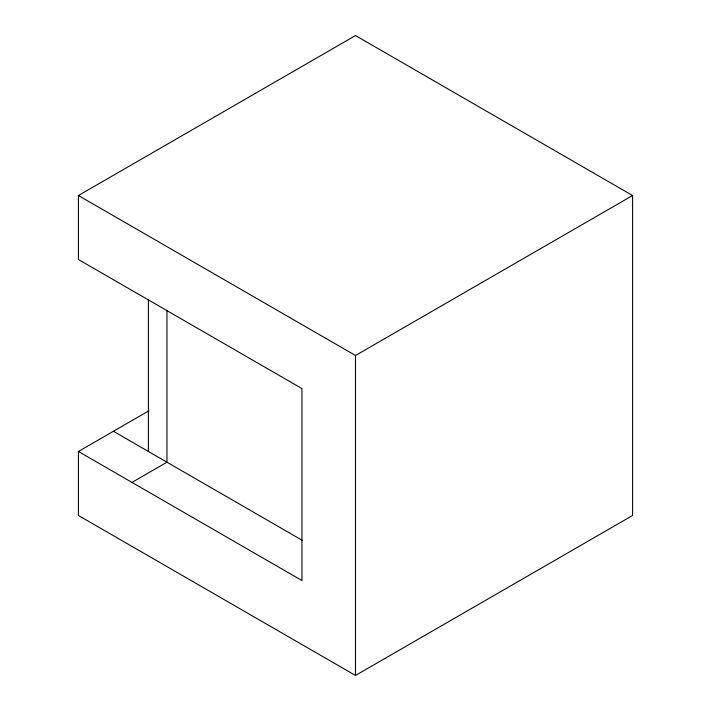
<?xml version="1.0" encoding="UTF-8"?>
<svg xmlns="http://www.w3.org/2000/svg" width="711" height="711" viewBox="0 0 711 711"><rect width="100%" height="100%" fill="white"/><g stroke="black" fill="none" stroke-linecap="round" stroke-linejoin="round"><path stroke-width="1.07" d="M78.414 451.485L301.944 580.54L301.944 388.57L78.414 259.515L78.414 195.525L355.5 35.55L632.586 195.525L632.586 515.475L355.5 675.45L78.414 515.475L78.414 451.485L148.999 410.736M131.97 482.405L166.961 462.203L166.961 310.183M78.414 195.525L355.5 355.5L632.586 195.525M113.404 431.284L302.362 540.378M355.5 355.5L355.5 675.45M148.395 299.464L148.395 451.485"/></g></svg>
